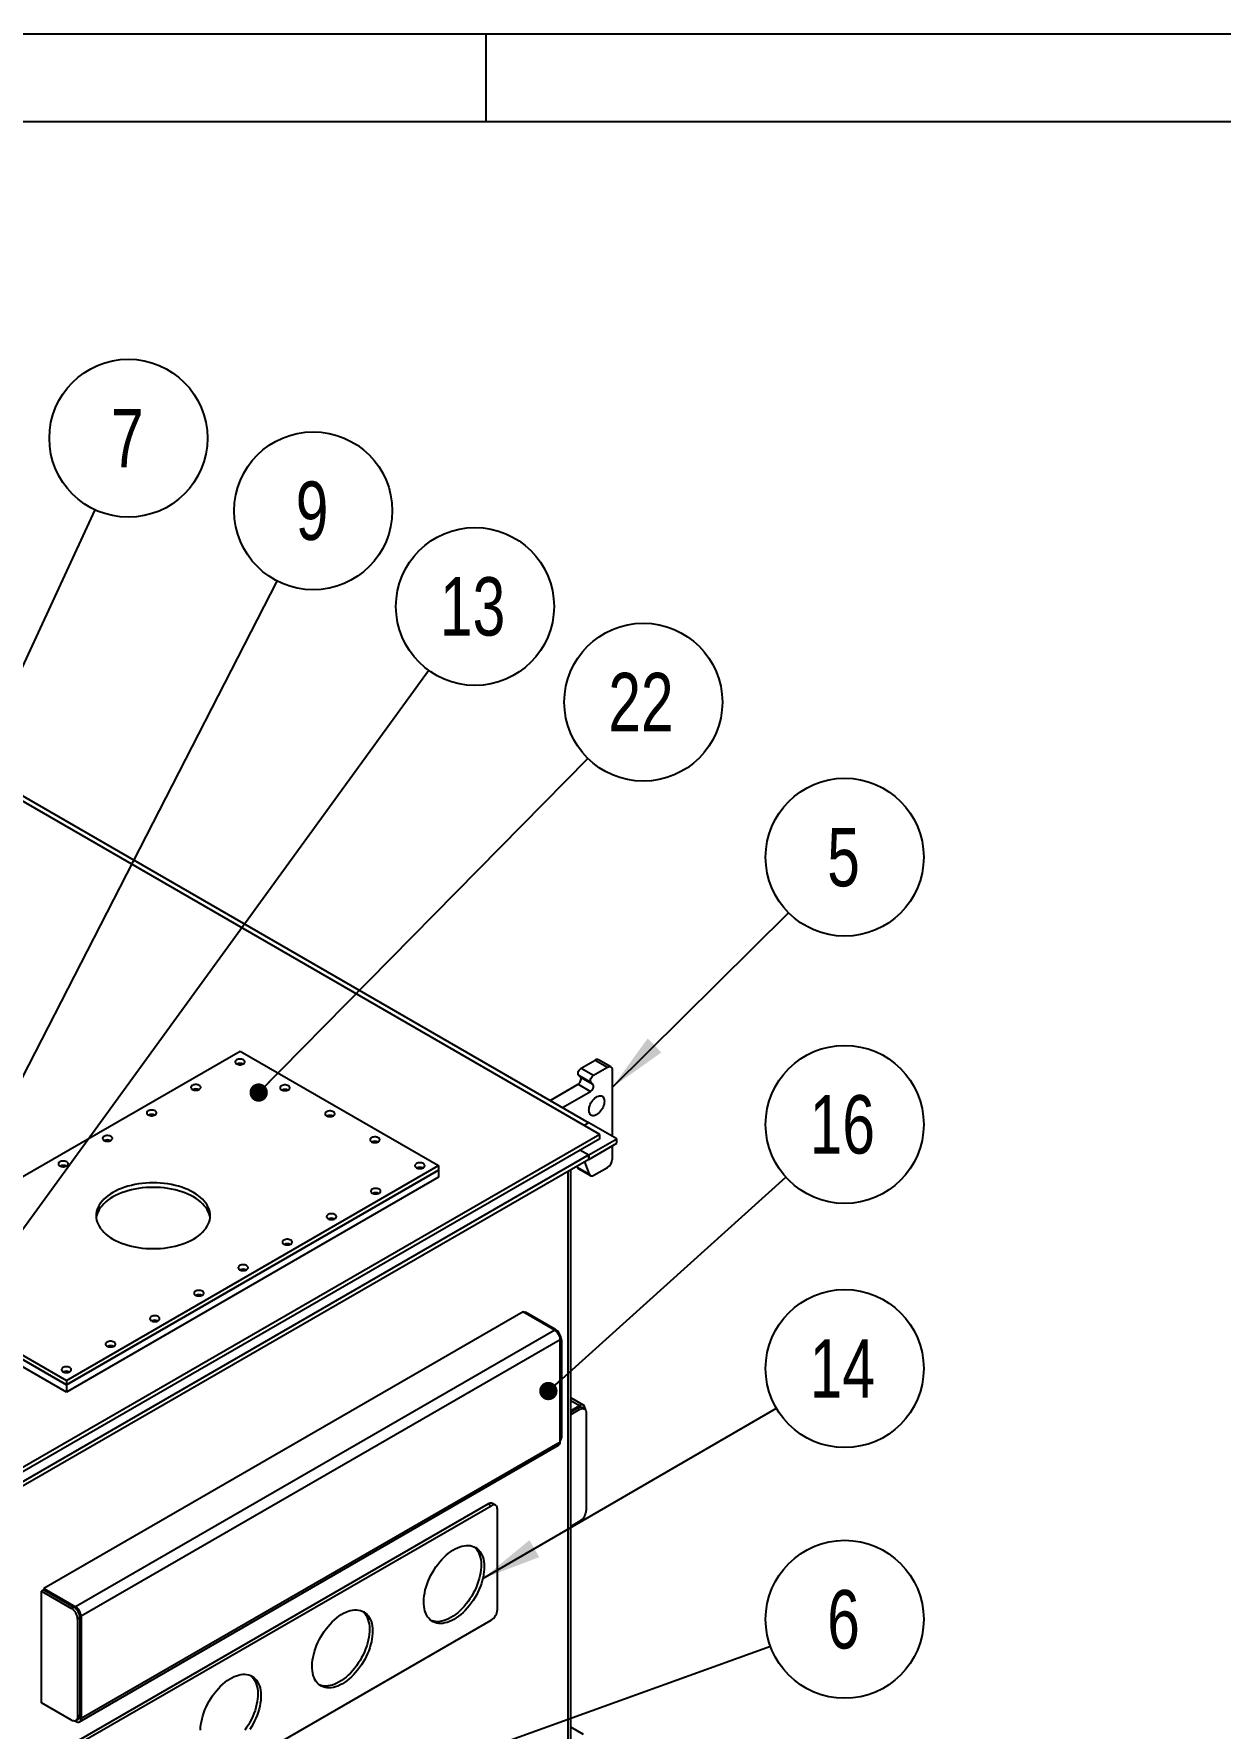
# Model space of a CAD drawing. Header units: inches. Extents: x 0 to 430, y 0 to 304.
# Drawn here: x 54.9 to 98.8, y 241.2 to 304 of the extents above; entities that cross this region are included whole.
import ezdxf

# ---------------------------------------------------------------- set-up
doc = ezdxf.new("R2010")
doc.units = ezdxf.units.IN
doc.header["$LTSCALE"] = 26
doc.header["$MEASUREMENT"] = 0
doc.layers.add('FORMAT', color=7, linetype='Continuous')
doc.styles.add('SLDTEXTSTYLE0', font='TXT', dxfattribs={"width": 0.75})
doc.dimstyles.new('SLDDIMSTYLE5', dxfattribs={"dimtxt": 0.18, "dimasz": 2.208984, "dimexe": 0, "dimexo": 0.0625, "dimgap": 0, "dimtad": 0, "dimtih": 1, "dimtoh": 1, "dimdec": 0, "dimrnd": 1e-09, "dimzin": 0, "dimdsep": 46, "dimtxsty": 'Standard', "dimsah": 1, "dimcen": 0.09, "dimadec": 0, "dimazin": 0, "dimtfac": 2.208984, "dimtdec": 0, "dimtofl": 0, "dimtmove": 0, "dimatfit": 3, "dimfxl": 0, "dimfrac": 2, "dimtolj": 1, "dimtzin": 0, "dimarcsym": 0})
doc.dimstyles.new('SLDDIMSTYLE6', dxfattribs={"dimtxt": 0.18, "dimasz": 0.679688, "dimexe": 0, "dimexo": 0.0625, "dimgap": 0, "dimtad": 0, "dimtih": 1, "dimtoh": 1, "dimdec": 0, "dimrnd": 1e-09, "dimzin": 0, "dimdsep": 46, "dimtxsty": 'Standard', "dimblk1": 'DOT', "dimblk2": 'DOT', "dimsah": 1, "dimcen": 0.09, "dimadec": 0, "dimazin": 0, "dimtfac": 0.679688, "dimtdec": 0, "dimtofl": 0, "dimtmove": 0, "dimatfit": 3, "dimldrblk": 'DOT', "dimfxl": 0, "dimfrac": 2, "dimtolj": 1, "dimtzin": 0, "dimarcsym": 0})

# ---------------------------------------------------------------- blocks, each defined once
blk = doc.blocks.new('Drawing View43')
at = {"color": 7, "linetype": 'Continuous', "lineweight": 25}
for p, q in [((19.321, 38.88), (-19.747, 61.433)), ((-18.713, 61.035), (18.919, 39.311)), ((-7.797, 34.004), (5.992, 41.964)), ((5.992, 41.964), (13.346, 37.719)), ((18.631, 41.334), (19.148, 41.632)), ((19.148, 41.632), (19.608, 41.367)), ((19.73, 41.379), (19.27, 41.645)), ((18.539, 41.069), (18.999, 40.803)), ((18.608, 41.002), (18.539, 41.069)), ((18.608, 41.002), (19.068, 40.737)), ((18.631, 41.334), (19.091, 41.069)), ((19.091, 41.069), (19.608, 41.367)), ((19.78, 41.268), (19.78, 38.813)), ((17.482, 40.14), (18.517, 40.737)), ((17.942, 39.875), (18.976, 40.472)), ((18.517, 40.737), (18.976, 40.472)), ((19.068, 40.737), (18.999, 40.803)), ((18.919, 39.311), (18.746, 39.211)), ((18.919, 39.311), (18.746, 39.211)), ((19.953, 38.714), (18.919, 39.311)), ((19.321, 38.88), (-3.201, 25.878)), ((19.321, 38.714), (-3.201, 25.712)), ((18.919, 38.117), (19.953, 38.714)), ((18.919, 37.951), (19.953, 38.548)), ((19.321, 38.714), (19.321, 38.88)), ((19.78, 38.448), (19.78, 37.95)), ((19.953, 38.548), (19.953, 38.714)), ((18.919, 38.117), (-2.281, 25.878)), ((18.919, 37.951), (-2.281, 25.712)), ((-0.443, 29.759), (13.346, 37.719)), ((13.346, 37.719), (13.346, 37.553)), ((18.483, 37.663), (18.471, 37.693)), ((18.603, 38.299), (18.919, 38.117)), ((18.603, 38.299), (18.919, 38.117)), ((18.942, 37.398), (18.762, 37.861)), ((18.919, 37.951), (18.919, 38.117)), ((18.919, 38.117), (18.919, 37.951)), ((-0.443, 29.593), (13.346, 37.553)), ((13.346, 37.553), (-0.443, 29.593)), ((13.346, 37.288), (-0.443, 29.328)), ((13.346, 37.553), (13.346, 37.288)), ((18.143, 37.503), (18.143, -9.568)), ((18.25, -9.419), (18.25, 37.565)), ((18.483, 37.663), (18.942, 37.398)), ((18.522, 37.614), (18.982, 37.349)), ((19.104, 37.361), (19.608, 37.652)), ((-7.797, 34.004), (-0.443, 29.759)), ((-7.797, 33.838), (-0.443, 29.593)), ((-0.443, 29.593), (-7.797, 33.838)), ((-0.443, 29.328), (-7.797, 33.573)), ((16.477, 32.295), (-1.276, 22.047)), ((17.655, 31.615), (16.477, 32.295)), ((16.563, 32.295), (16.52, 32.27)), ((16.563, 32.295), (17.669, 31.657)), ((17.655, 31.615), (-0.098, 21.367)), ((17.669, 31.657), (17.626, 31.632)), ((17.856, 31.267), (0.103, 21.018)), ((17.856, 27.485), (17.856, 31.267)), ((17.899, 31.259), (17.856, 31.234)), ((17.899, 31.259), (17.899, 27.643)), ((-0.443, 29.759), (-0.443, 29.593)), ((-0.443, 29.593), (-0.443, 29.328)), ((18.716, 28.842), (18.25, 29.111)), ((18.25, 29.015), (18.574, 28.828)), ((18.25, 28.641), (18.574, 28.828)), ((18.25, 28.592), (18.502, 28.737)), ((18.25, 28.492), (18.588, 28.687)), ((18.502, 28.737), (18.588, 28.687)), ((18.574, 28.765), (18.574, 28.828)), ((18.751, 28.703), (18.665, 28.753)), ((18.755, 28.701), (18.775, 28.712)), ((18.775, 28.712), (18.775, 28.684)), ((18.818, 28.555), (18.818, 24.939)), ((17.899, 27.643), (17.856, 27.618)), ((0.044, 17.107), (17.797, 27.355)), ((0.103, 17.237), (17.856, 27.485)), ((0.017, 16.424), (15.184, 25.18)), ((15.299, 25.114), (15.184, 25.18)), ((15.462, 25.13), (15.347, 25.196)), ((0.132, 16.358), (15.299, 25.114)), ((15.529, 21.266), (15.529, 24.981)), ((18.588, 24.541), (18.25, 24.346)), ((-1.276, 21.997), (-1.362, 21.947)), ((-1.276, 22.047), (-1.276, 21.997)), ((-1.276, 22.047), (-0.098, 21.367)), ((-1.276, 21.997), (-0.17, 21.358)), ((-1.362, 21.947), (-0.256, 21.309)), ((-1.362, 17.801), (-1.362, 21.947)), ((-0.17, 21.358), (-0.256, 21.309)), ((-0.098, 21.304), (-0.098, 21.367)), ((0.06, 20.96), (-0.026, 20.911)), ((-0.026, 20.911), (-0.026, 17.295)), ((0.048, 21.05), (0.103, 21.018)), ((0.06, 20.96), (0.06, 17.345)), ((0.103, 21.018), (0.103, 17.237)), ((0.132, 12.112), (15.299, 20.868)), ((-0.256, 17.162), (-1.362, 17.801)), ((-0.098, 17.121), (-0.122, 17.135)), ((-0.098, 17.144), (-0.098, 17.121)), ((-0.094, 17.146), (-0.007, 17.196)), ((0.06, 17.345), (-0.026, 17.295)), ((0.048, 17.268), (0.103, 17.237)), ((18.716, 16.635), (18.25, 16.904))]:
    blk.add_line(p, q, dxfattribs=at)
at = {"color": 7, "linetype": 'Continuous', "lineweight": 25, "flags": 128}
for points in [[(5.863, 41.641), (5.837, 41.622), (5.819, 41.601), (5.81, 41.578), (5.81, 41.554), (5.819, 41.531), (5.837, 41.51), (5.863, 41.492), (5.895, 41.477), (5.932, 41.467), (5.971, 41.461), (6.012, 41.461), (6.052, 41.467), (6.089, 41.477), (6.121, 41.492), (6.147, 41.51), (6.164, 41.531), (6.174, 41.554), (6.174, 41.578), (6.164, 41.601), (6.147, 41.622), (6.121, 41.641), (6.089, 41.656), (6.052, 41.666), (6.012, 41.671), (5.971, 41.671), (5.932, 41.666), (5.895, 41.656), (5.863, 41.641)], [(18.539, 41.069), (18.525, 41.089), (18.518, 41.116), (18.517, 41.148), (18.523, 41.183), (18.536, 41.219), (18.554, 41.255), (18.577, 41.287), (18.603, 41.314), (18.631, 41.334)], [(18.517, 40.737), (18.544, 40.757), (18.571, 40.784), (18.594, 40.816), (18.612, 40.851), (18.625, 40.888), (18.631, 40.923), (18.63, 40.955), (18.622, 40.982), (18.608, 41.002)], [(18.999, 40.803), (18.985, 40.823), (18.977, 40.85), (18.977, 40.882), (18.983, 40.918), (18.995, 40.954), (19.014, 40.989), (19.037, 41.022), (19.063, 41.048), (19.091, 41.069)], [(19.608, 41.367), (19.642, 41.383), (19.674, 41.39), (19.704, 41.389), (19.73, 41.379), (19.751, 41.361), (19.767, 41.336), (19.777, 41.305), (19.78, 41.268)], [(4.225, 40.696), (4.2, 40.677), (4.182, 40.656), (4.173, 40.633), (4.173, 40.609), (4.182, 40.586), (4.2, 40.565), (4.225, 40.546), (4.257, 40.532), (4.294, 40.521), (4.334, 40.516), (4.375, 40.516), (4.415, 40.521), (4.452, 40.532), (4.484, 40.546), (4.509, 40.565), (4.527, 40.586), (4.536, 40.609), (4.536, 40.633), (4.527, 40.656), (4.509, 40.677), (4.484, 40.696), (4.452, 40.71), (4.415, 40.721), (4.375, 40.726), (4.334, 40.726), (4.294, 40.721), (4.257, 40.71), (4.225, 40.696)], [(7.529, 40.679), (7.503, 40.66), (7.485, 40.639), (7.476, 40.616), (7.476, 40.593), (7.485, 40.569), (7.503, 40.548), (7.529, 40.53), (7.561, 40.515), (7.598, 40.505), (7.638, 40.499), (7.678, 40.499), (7.718, 40.505), (7.755, 40.515), (7.787, 40.53), (7.813, 40.548), (7.831, 40.569), (7.84, 40.593), (7.84, 40.616), (7.831, 40.639), (7.813, 40.66), (7.787, 40.679), (7.755, 40.694), (7.718, 40.704), (7.678, 40.709), (7.638, 40.709), (7.598, 40.704), (7.561, 40.694), (7.529, 40.679)], [(18.919, 39.775), (18.922, 39.826), (18.931, 39.88), (18.947, 39.935), (18.969, 39.991), (18.995, 40.045), (19.027, 40.097), (19.062, 40.145), (19.101, 40.189), (19.142, 40.227), (19.184, 40.259), (19.227, 40.284), (19.27, 40.301), (19.311, 40.31), (19.35, 40.311), (19.385, 40.304), (19.417, 40.288), (19.443, 40.265), (19.465, 40.234), (19.48, 40.197), (19.49, 40.154), (19.493, 40.107), (19.49, 40.055), (19.48, 40.001), (19.465, 39.946), (19.443, 39.891), (19.417, 39.837), (19.385, 39.785), (19.35, 39.736), (19.311, 39.693), (19.27, 39.654), (19.227, 39.622), (19.184, 39.598), (19.142, 39.58), (19.101, 39.571), (19.062, 39.571), (19.027, 39.578), (18.995, 39.594), (18.969, 39.617), (18.947, 39.647), (18.931, 39.685), (18.922, 39.727), (18.919, 39.775)], [(18.976, 40.472), (19.004, 40.492), (19.03, 40.519), (19.053, 40.551), (19.072, 40.586), (19.084, 40.622), (19.091, 40.658), (19.09, 40.69), (19.082, 40.717), (19.068, 40.737)], [(2.588, 39.75), (2.562, 39.732), (2.545, 39.711), (2.535, 39.687), (2.535, 39.664), (2.545, 39.641), (2.562, 39.62), (2.588, 39.601), (2.62, 39.586), (2.657, 39.576), (2.697, 39.571), (2.738, 39.571), (2.777, 39.576), (2.814, 39.586), (2.846, 39.601), (2.872, 39.62), (2.89, 39.641), (2.899, 39.664), (2.899, 39.687), (2.89, 39.711), (2.872, 39.732), (2.846, 39.75), (2.814, 39.765), (2.777, 39.775), (2.738, 39.781), (2.697, 39.781), (2.657, 39.775), (2.62, 39.765), (2.588, 39.75)], [(9.195, 39.717), (9.169, 39.699), (9.152, 39.677), (9.142, 39.654), (9.142, 39.631), (9.152, 39.608), (9.169, 39.586), (9.195, 39.568), (9.227, 39.553), (9.264, 39.543), (9.304, 39.538), (9.345, 39.538), (9.385, 39.543), (9.421, 39.553), (9.453, 39.568), (9.479, 39.586), (9.497, 39.608), (9.506, 39.631), (9.506, 39.654), (9.497, 39.677), (9.479, 39.699), (9.453, 39.717), (9.421, 39.732), (9.385, 39.742), (9.345, 39.747), (9.304, 39.747), (9.264, 39.742), (9.227, 39.732), (9.195, 39.717)], [(0.95, 38.805), (0.925, 38.787), (0.907, 38.765), (0.898, 38.742), (0.898, 38.719), (0.907, 38.696), (0.925, 38.674), (0.95, 38.656), (0.982, 38.641), (1.019, 38.631), (1.059, 38.626), (1.1, 38.626), (1.14, 38.631), (1.177, 38.641), (1.209, 38.656), (1.234, 38.674), (1.252, 38.696), (1.261, 38.719), (1.261, 38.742), (1.252, 38.765), (1.234, 38.787), (1.209, 38.805), (1.177, 38.82), (1.14, 38.83), (1.1, 38.835), (1.059, 38.835), (1.019, 38.83), (0.982, 38.82), (0.95, 38.805)], [(10.861, 38.755), (10.835, 38.737), (10.818, 38.716), (10.809, 38.692), (10.809, 38.669), (10.818, 38.646), (10.835, 38.625), (10.861, 38.606), (10.893, 38.591), (10.93, 38.581), (10.97, 38.576), (11.011, 38.576), (11.051, 38.581), (11.088, 38.591), (11.12, 38.606), (11.145, 38.625), (11.163, 38.646), (11.172, 38.669), (11.172, 38.692), (11.163, 38.716), (11.145, 38.737), (11.12, 38.755), (11.088, 38.77), (11.051, 38.78), (11.011, 38.786), (10.97, 38.786), (10.93, 38.78), (10.893, 38.77), (10.861, 38.755)], [(-0.687, 37.86), (-0.712, 37.841), (-0.73, 37.82), (-0.739, 37.797), (-0.739, 37.773), (-0.73, 37.75), (-0.712, 37.729), (-0.687, 37.711), (-0.655, 37.696), (-0.618, 37.686), (-0.578, 37.68), (-0.537, 37.68), (-0.497, 37.686), (-0.46, 37.696), (-0.428, 37.711), (-0.403, 37.729), (-0.385, 37.75), (-0.376, 37.773), (-0.376, 37.797), (-0.385, 37.82), (-0.403, 37.841), (-0.428, 37.86), (-0.46, 37.875), (-0.497, 37.885), (-0.537, 37.89), (-0.578, 37.89), (-0.618, 37.885), (-0.655, 37.875), (-0.687, 37.86)], [(12.527, 37.793), (12.502, 37.775), (12.484, 37.754), (12.475, 37.731), (12.475, 37.707), (12.484, 37.684), (12.502, 37.663), (12.527, 37.644), (12.559, 37.629), (12.596, 37.619), (12.636, 37.614), (12.677, 37.614), (12.717, 37.619), (12.754, 37.629), (12.786, 37.644), (12.811, 37.663), (12.829, 37.684), (12.838, 37.707), (12.838, 37.731), (12.829, 37.754), (12.811, 37.775), (12.786, 37.793), (12.754, 37.808), (12.717, 37.818), (12.677, 37.824), (12.636, 37.824), (12.596, 37.818), (12.559, 37.808), (12.527, 37.793)], [(1.281, 36.724), (1.186, 36.666), (1.099, 36.604), (1.018, 36.539), (0.945, 36.471), (0.88, 36.401), (0.823, 36.328), (0.774, 36.254), (0.734, 36.177), (0.703, 36.099), (0.68, 36.021), (0.667, 35.941), (0.662, 35.862), (0.667, 35.782), (0.68, 35.702), (0.703, 35.624), (0.734, 35.546), (0.774, 35.47), (0.823, 35.395), (0.88, 35.322), (0.945, 35.252), (1.018, 35.184), (1.099, 35.119), (1.186, 35.057), (1.281, 34.999), (1.382, 34.945), (1.489, 34.894), (1.601, 34.848), (1.718, 34.805), (1.84, 34.768), (1.966, 34.735), (2.096, 34.707), (2.228, 34.684), (2.362, 34.665), (2.499, 34.652), (2.636, 34.645), (2.775, 34.642), (2.913, 34.645), (3.05, 34.652), (3.187, 34.665), (3.321, 34.684), (3.454, 34.707), (3.583, 34.735), (3.709, 34.768), (3.831, 34.805), (3.948, 34.848), (4.061, 34.894), (4.167, 34.945), (4.268, 34.999), (4.363, 35.057), (4.451, 35.119), (4.531, 35.184), (4.604, 35.252), (4.669, 35.322), (4.726, 35.395), (4.775, 35.47), (4.815, 35.546), (4.846, 35.624), (4.869, 35.702), (4.883, 35.782), (4.887, 35.862), (4.883, 35.941), (4.869, 36.021), (4.846, 36.099), (4.815, 36.177), (4.775, 36.254), (4.726, 36.328), (4.669, 36.401), (4.604, 36.471), (4.531, 36.539), (4.451, 36.604), (4.363, 36.666), (4.268, 36.724), (4.167, 36.778), (4.061, 36.829), (3.948, 36.875), (3.831, 36.918), (3.709, 36.955), (3.583, 36.988), (3.454, 37.016), (3.321, 37.039), (3.187, 37.058), (3.05, 37.071), (2.913, 37.078), (2.775, 37.081), (2.636, 37.078), (2.499, 37.071), (2.362, 37.058), (2.228, 37.039), (2.096, 37.016), (1.966, 36.988), (1.84, 36.955), (1.718, 36.918), (1.601, 36.875), (1.489, 36.829), (1.382, 36.778), (1.281, 36.724)], [(18.942, 37.398), (18.953, 37.377), (18.967, 37.36), (18.985, 37.347), (19.005, 37.34), (19.028, 37.337), (19.052, 37.34), (19.078, 37.348), (19.104, 37.361)], [(1.281, 36.558), (1.186, 36.5), (1.099, 36.438), (1.018, 36.373), (0.945, 36.305), (0.88, 36.235), (0.823, 36.162), (0.774, 36.088), (0.734, 36.011), (0.703, 35.934), (0.68, 35.855), (0.667, 35.779)], [(4.882, 35.779), (4.869, 35.855), (4.846, 35.934), (4.815, 36.011), (4.775, 36.088), (4.726, 36.162), (4.669, 36.235), (4.604, 36.305), (4.531, 36.373), (4.451, 36.438), (4.363, 36.5), (4.268, 36.558), (4.167, 36.613), (4.061, 36.663), (3.948, 36.71), (3.831, 36.752), (3.709, 36.789), (3.583, 36.822), (3.454, 36.85), (3.321, 36.874), (3.187, 36.892), (3.05, 36.905), (2.913, 36.913), (2.775, 36.915), (2.636, 36.913), (2.499, 36.905), (2.362, 36.892), (2.228, 36.874), (2.096, 36.85), (1.966, 36.822), (1.84, 36.789), (1.718, 36.752), (1.601, 36.71), (1.489, 36.663), (1.382, 36.613), (1.281, 36.558)], [(10.89, 36.848), (10.864, 36.83), (10.846, 36.808), (10.837, 36.785), (10.837, 36.762), (10.846, 36.739), (10.864, 36.717), (10.89, 36.699), (10.922, 36.684), (10.959, 36.674), (10.999, 36.669), (11.039, 36.669), (11.079, 36.674), (11.116, 36.684), (11.148, 36.699), (11.174, 36.717), (11.192, 36.739), (11.201, 36.762), (11.201, 36.785), (11.192, 36.808), (11.174, 36.83), (11.148, 36.848), (11.116, 36.863), (11.079, 36.873), (11.039, 36.878), (10.999, 36.878), (10.959, 36.873), (10.922, 36.863), (10.89, 36.848)], [(9.252, 35.903), (9.227, 35.884), (9.209, 35.863), (9.2, 35.84), (9.2, 35.817), (9.209, 35.793), (9.227, 35.772), (9.252, 35.754), (9.284, 35.739), (9.321, 35.729), (9.361, 35.723), (9.402, 35.723), (9.442, 35.729), (9.479, 35.739), (9.511, 35.754), (9.536, 35.772), (9.554, 35.793), (9.563, 35.817), (9.563, 35.84), (9.554, 35.863), (9.536, 35.884), (9.511, 35.903), (9.479, 35.918), (9.442, 35.928), (9.402, 35.933), (9.361, 35.933), (9.321, 35.928), (9.284, 35.918), (9.252, 35.903)], [(7.615, 34.958), (7.589, 34.939), (7.572, 34.918), (7.563, 34.895), (7.563, 34.871), (7.572, 34.848), (7.589, 34.827), (7.615, 34.808), (7.647, 34.794), (7.684, 34.783), (7.724, 34.778), (7.765, 34.778), (7.805, 34.783), (7.841, 34.794), (7.873, 34.808), (7.899, 34.827), (7.917, 34.848), (7.926, 34.871), (7.926, 34.895), (7.917, 34.918), (7.899, 34.939), (7.873, 34.958), (7.841, 34.972), (7.805, 34.983), (7.765, 34.988), (7.724, 34.988), (7.684, 34.983), (7.647, 34.972), (7.615, 34.958)], [(5.978, 34.012), (5.952, 33.994), (5.934, 33.973), (5.925, 33.95), (5.925, 33.926), (5.934, 33.903), (5.952, 33.882), (5.978, 33.863), (6.01, 33.848), (6.046, 33.838), (6.086, 33.833), (6.127, 33.833), (6.167, 33.838), (6.204, 33.848), (6.236, 33.863), (6.262, 33.882), (6.279, 33.903), (6.288, 33.926), (6.288, 33.95), (6.279, 33.973), (6.262, 33.994), (6.236, 34.012), (6.204, 34.027), (6.167, 34.037), (6.127, 34.043), (6.086, 34.043), (6.046, 34.037), (6.01, 34.027), (5.978, 34.012)], [(4.34, 33.067), (4.315, 33.049), (4.297, 33.027), (4.288, 33.004), (4.288, 32.981), (4.297, 32.958), (4.315, 32.936), (4.34, 32.918), (4.372, 32.903), (4.409, 32.893), (4.449, 32.888), (4.49, 32.888), (4.53, 32.893), (4.567, 32.903), (4.599, 32.918), (4.624, 32.936), (4.642, 32.958), (4.651, 32.981), (4.651, 33.004), (4.642, 33.027), (4.624, 33.049), (4.599, 33.067), (4.567, 33.082), (4.53, 33.092), (4.49, 33.097), (4.449, 33.097), (4.409, 33.092), (4.372, 33.082), (4.34, 33.067)], [(2.703, 32.122), (2.677, 32.103), (2.659, 32.082), (2.65, 32.059), (2.65, 32.036), (2.659, 32.012), (2.677, 31.991), (2.703, 31.973), (2.735, 31.958), (2.772, 31.948), (2.812, 31.942), (2.852, 31.942), (2.892, 31.948), (2.929, 31.958), (2.961, 31.973), (2.987, 31.991), (3.005, 32.012), (3.014, 32.036), (3.014, 32.059), (3.005, 32.082), (2.987, 32.103), (2.961, 32.122), (2.929, 32.137), (2.892, 32.147), (2.852, 32.152), (2.812, 32.152), (2.772, 32.147), (2.735, 32.137), (2.703, 32.122)], [(1.065, 31.177), (1.04, 31.158), (1.022, 31.137), (1.013, 31.114), (1.013, 31.09), (1.022, 31.067), (1.04, 31.046), (1.065, 31.027), (1.097, 31.013), (1.134, 31.002), (1.174, 30.997), (1.215, 30.997), (1.255, 31.002), (1.292, 31.013), (1.324, 31.027), (1.349, 31.046), (1.367, 31.067), (1.376, 31.09), (1.376, 31.114), (1.367, 31.137), (1.349, 31.158), (1.324, 31.177), (1.292, 31.191), (1.255, 31.202), (1.215, 31.207), (1.174, 31.207), (1.134, 31.202), (1.097, 31.191), (1.065, 31.177)], [(-0.572, 30.231), (-0.598, 30.213), (-0.615, 30.192), (-0.624, 30.169), (-0.624, 30.145), (-0.615, 30.122), (-0.598, 30.101), (-0.572, 30.082), (-0.54, 30.067), (-0.503, 30.057), (-0.463, 30.052), (-0.422, 30.052), (-0.382, 30.057), (-0.346, 30.067), (-0.314, 30.082), (-0.288, 30.101), (-0.27, 30.122), (-0.261, 30.145), (-0.261, 30.169), (-0.27, 30.192), (-0.288, 30.213), (-0.314, 30.231), (-0.346, 30.246), (-0.382, 30.256), (-0.422, 30.262), (-0.463, 30.262), (-0.503, 30.256), (-0.54, 30.246), (-0.572, 30.231)], [(18.775, 28.712), (18.771, 28.755), (18.76, 28.792), (18.741, 28.822), (18.716, 28.842), (18.686, 28.854), (18.651, 28.855), (18.613, 28.846), (18.574, 28.828)], [(18.588, 28.687), (18.628, 28.706), (18.667, 28.717), (18.703, 28.718), (18.736, 28.71), (18.764, 28.694), (18.787, 28.669), (18.804, 28.637), (18.815, 28.599), (18.818, 28.555)], [(15.529, 24.981), (15.525, 25.025), (15.515, 25.064), (15.498, 25.096), (15.475, 25.12), (15.447, 25.137), (15.414, 25.144), (15.378, 25.143), (15.339, 25.133), (15.299, 25.114)], [(13.92, 20.901), (13.836, 20.856), (13.751, 20.818), (13.668, 20.788), (13.586, 20.767), (13.506, 20.753), (13.429, 20.748), (13.354, 20.751), (13.283, 20.763), (13.215, 20.782), (13.151, 20.81), (13.092, 20.846), (13.037, 20.889), (12.987, 20.94), (12.943, 20.998), (12.904, 21.063), (12.872, 21.134), (12.845, 21.211), (12.824, 21.294), (12.81, 21.383), (12.802, 21.475), (12.8, 21.572), (12.805, 21.673), (12.816, 21.776), (12.834, 21.882), (12.857, 21.99), (12.887, 22.099), (12.923, 22.208), (12.965, 22.318), (13.011, 22.426), (13.064, 22.534), (13.121, 22.639), (13.182, 22.742), (13.248, 22.842), (13.318, 22.937), (13.391, 23.029), (13.467, 23.116), (13.546, 23.198), (13.627, 23.274), (13.71, 23.343), (13.793, 23.407), (13.878, 23.463), (13.963, 23.512), (14.047, 23.553), (14.131, 23.587), (14.214, 23.612), (14.295, 23.63), (14.373, 23.639), (14.45, 23.64), (14.523, 23.633), (14.592, 23.618), (14.658, 23.594), (14.72, 23.562), (14.777, 23.523), (14.829, 23.476), (14.876, 23.421), (14.918, 23.36), (14.953, 23.292), (14.983, 23.217), (15.007, 23.137), (15.024, 23.051), (15.036, 22.961), (15.04, 22.866), (15.039, 22.767), (15.031, 22.665), (15.016, 22.56), (14.996, 22.453), (14.969, 22.345), (14.936, 22.235), (14.898, 22.126), (14.853, 22.017), (14.804, 21.909), (14.749, 21.802), (14.69, 21.698), (14.626, 21.597), (14.558, 21.499), (14.487, 21.405), (14.412, 21.316), (14.334, 21.231), (14.254, 21.153), (14.173, 21.08), (14.089, 21.013), (14.005, 20.953), (13.92, 20.901)], [(14.653, 23.596), (14.662, 23.589), (14.714, 23.542), (14.761, 23.488), (14.803, 23.426), (14.838, 23.358), (14.868, 23.284), (14.892, 23.203), (14.91, 23.118), (14.921, 23.027), (14.926, 22.932), (14.924, 22.833), (14.916, 22.731), (14.902, 22.626), (14.881, 22.519), (14.854, 22.411), (14.821, 22.302), (14.783, 22.192), (14.738, 22.083), (14.689, 21.975), (14.634, 21.869), (14.575, 21.765), (14.511, 21.663), (14.443, 21.565), (14.372, 21.471), (14.297, 21.382), (14.219, 21.298), (14.139, 21.219), (14.058, 21.146), (13.974, 21.08), (13.89, 21.02), (13.805, 20.967)], [(9.784, 18.513), (9.699, 18.468), (9.615, 18.43), (9.531, 18.4), (9.45, 18.379), (9.37, 18.365), (9.292, 18.36), (9.217, 18.363), (9.146, 18.375), (9.078, 18.394), (9.014, 18.422), (8.955, 18.458), (8.9, 18.501), (8.851, 18.552), (8.807, 18.61), (8.768, 18.675), (8.735, 18.746), (8.708, 18.823), (8.688, 18.906), (8.673, 18.995), (8.665, 19.087), (8.664, 19.184), (8.668, 19.285), (8.68, 19.388), (8.697, 19.494), (8.721, 19.602), (8.751, 19.711), (8.786, 19.82), (8.828, 19.93), (8.875, 20.038), (8.927, 20.146), (8.984, 20.251), (9.046, 20.354), (9.112, 20.454), (9.181, 20.549), (9.254, 20.641), (9.331, 20.728), (9.409, 20.81), (9.49, 20.886), (9.573, 20.955), (9.657, 21.019), (9.741, 21.075), (9.826, 21.124), (9.911, 21.165), (9.995, 21.199), (10.077, 21.224), (10.158, 21.242), (10.237, 21.251), (10.313, 21.252), (10.386, 21.245), (10.456, 21.23), (10.522, 21.206), (10.583, 21.174), (10.64, 21.135), (10.693, 21.088), (10.74, 21.033), (10.781, 20.972), (10.817, 20.904), (10.847, 20.829), (10.87, 20.749), (10.888, 20.663), (10.899, 20.573), (10.904, 20.478), (10.902, 20.379), (10.894, 20.277), (10.88, 20.172), (10.859, 20.065), (10.832, 19.957), (10.8, 19.847), (10.761, 19.738), (10.717, 19.629), (10.667, 19.521), (10.613, 19.414), (10.553, 19.31), (10.489, 19.209), (10.422, 19.111), (10.35, 19.017), (10.275, 18.928), (10.198, 18.843), (10.118, 18.765), (10.036, 18.692), (9.953, 18.625), (9.868, 18.565), (9.784, 18.513)], [(10.516, 21.208), (10.526, 21.201), (10.578, 21.154), (10.625, 21.1), (10.666, 21.038), (10.702, 20.97), (10.732, 20.896), (10.755, 20.815), (10.773, 20.73), (10.784, 20.639), (10.789, 20.544), (10.787, 20.445), (10.779, 20.343), (10.765, 20.238), (10.744, 20.131), (10.718, 20.023), (10.685, 19.914), (10.646, 19.804), (10.602, 19.695), (10.552, 19.587), (10.498, 19.481), (10.438, 19.377), (10.374, 19.275), (10.307, 19.177), (10.235, 19.083), (10.16, 18.994), (10.083, 18.91), (10.003, 18.831), (9.921, 18.758), (9.838, 18.692), (9.754, 18.632), (9.669, 18.579)], [(13.805, 20.967), (13.721, 20.922), (13.636, 20.884), (13.553, 20.855), (13.471, 20.833), (13.391, 20.82), (13.314, 20.815), (13.239, 20.818), (13.168, 20.829), (13.1, 20.849), (13.073, 20.859)], [(4.527, 16.796), (4.532, 16.897), (4.543, 17), (4.561, 17.106), (4.584, 17.214), (4.614, 17.323), (4.65, 17.432), (4.691, 17.542), (4.738, 17.65), (4.79, 17.758), (4.848, 17.863), (4.909, 17.966), (4.975, 18.066), (5.045, 18.161), (5.118, 18.253), (5.194, 18.34), (5.273, 18.422), (5.354, 18.498), (5.436, 18.567), (5.52, 18.631), (5.605, 18.687), (5.69, 18.736), (5.774, 18.777), (5.858, 18.811), (5.941, 18.836), (6.021, 18.854), (6.1, 18.863), (6.176, 18.864), (6.25, 18.857), (6.319, 18.842), (6.385, 18.818), (6.447, 18.786), (6.504, 18.747), (6.556, 18.7), (6.603, 18.645), (6.644, 18.584), (6.68, 18.516), (6.71, 18.441), (6.734, 18.361), (6.751, 18.275), (6.762, 18.185), (6.767, 18.09), (6.766, 17.991), (6.758, 17.889), (6.743, 17.784), (6.723, 17.677), (6.696, 17.569), (6.663, 17.459), (6.624, 17.35), (6.58, 17.241), (6.531, 17.133), (6.476, 17.026), (6.417, 16.922), (6.353, 16.821)], [(6.38, 18.82), (6.389, 18.813), (6.441, 18.766), (6.488, 18.712), (6.53, 18.65), (6.565, 18.582), (6.595, 18.508), (6.619, 18.427), (6.636, 18.342), (6.648, 18.251), (6.652, 18.156), (6.651, 18.057), (6.643, 17.955), (6.628, 17.85), (6.608, 17.743), (6.581, 17.635), (6.548, 17.526), (6.509, 17.416), (6.465, 17.307), (6.416, 17.199), (6.361, 17.093), (6.302, 16.989), (6.238, 16.887), (6.17, 16.789)], [(9.669, 18.579), (9.584, 18.534), (9.5, 18.496), (9.417, 18.467), (9.335, 18.445), (9.255, 18.432), (9.177, 18.427), (9.103, 18.43), (9.031, 18.441), (8.963, 18.461), (8.936, 18.471)], [(-0.026, 17.295), (-0.03, 17.251), (-0.04, 17.212), (-0.057, 17.18), (-0.08, 17.155), (-0.108, 17.139), (-0.141, 17.131), (-0.177, 17.133), (-0.216, 17.143), (-0.256, 17.162)], [(-0.098, 17.121), (-0.059, 17.103), (-0.021, 17.094), (0.014, 17.095), (0.044, 17.107), (0.069, 17.127), (0.088, 17.157), (0.099, 17.194), (0.103, 17.237)]]:
    blk.add_lwpolyline(points, dxfattribs=at)
at = {"color": 7, "linetype": 'Continuous', "lineweight": 25}
for centre, radius, start, end in [((5.992, 41.219), 0.287, 66.80511, 113.19489), ((19.22, 41.533), 0.123, 65.69288, 125.61758), ((4.354, 40.274), 0.287, 66.80511, 113.19489), ((7.658, 40.258), 0.287, 66.80511, 113.19489), ((2.717, 39.329), 0.287, 66.80511, 113.19489), ((9.324, 39.296), 0.287, 66.80511, 113.19489), ((1.08, 38.384), 0.287, 66.80511, 113.19489), ((10.99, 38.334), 0.287, 66.80511, 113.19489), ((-0.558, 37.438), 0.287, 66.80511, 113.19489), ((19.406, 37.967), 0.375, 302.60548, 357.39452), ((12.656, 37.372), 0.287, 66.80511, 113.19489), ((18.571, 37.695), 0.0941, 199.45183, 238.76698), ((11.019, 36.427), 0.287, 66.80511, 113.19489), ((9.382, 35.482), 0.287, 66.80511, 113.19489), ((7.744, 34.536), 0.287, 66.80511, 113.19489), ((6.107, 33.591), 0.287, 66.80511, 113.19489), ((4.469, 32.646), 0.287, 66.80511, 113.19489), ((2.832, 31.701), 0.287, 66.80511, 113.19489), ((17.419, 31.247), 0.437, 2.60548, 57.39452), ((17.402, 31.237), 0.497, 2.4764, 57.5236), ((1.195, 30.755), 0.287, 66.80511, 113.19489), ((-0.443, 29.81), 0.287, 66.80511, 113.19489), ((18.597, 28.609), 0.159, 64.78089, 126.52957), ((17.719, 27.631), 0.181, 319.39991, 3.87877), ((17.721, 27.468), 0.136, 304.05635, 7.25583), ((15.279, 25.052), 0.159, 64.78089, 126.52957), ((18.321, 24.96), 0.497, 302.4763, 357.5237), ((-0.437, 20.939), 0.497, 2.4764, 57.5236), ((-0.334, 20.999), 0.437, 2.60548, 57.39452), ((-0.523, 20.889), 0.497, 2.4764, 57.5236), ((15.032, 21.287), 0.497, 302.4764, 357.5236), ((-0.098, 17.327), 0.159, 304.77892, 6.53326)]:
    blk.add_arc(centre, radius, start, end, dxfattribs=at)
blk = doc.blocks.new('SW_NOTE_0_27')
at = {"layer": 'FORMAT', "color": 0}
blk.add_circle((2.08, 2.061), 2.928, dxfattribs=at)
at = {"layer": 'FORMAT', "color": 0, "insert": (2.037, 3.147), "char_height": 2.167, "attachment_point": 2, "style": 'SLDTEXTSTYLE0'}
blk.add_mtext('5', dxfattribs=at)
blk = doc.blocks.new('SW_NOTE_0_31')
at = {"layer": 'FORMAT', "color": 0}
blk.add_circle((2.055, 2.086), 2.928, dxfattribs=at)
at = {"layer": 'FORMAT', "color": 0, "insert": (1.967, 3.173), "char_height": 2.1667, "attachment_point": 2, "style": 'SLDTEXTSTYLE0'}
blk.add_mtext('22', dxfattribs=at)
blk = doc.blocks.new('_Dot')
at = {"color": 0, "linetype": 'ByBlock', "lineweight": -2}
blk.add_line((-0.5, 0), (-1, 0), dxfattribs=at)
at = {"color": 0, "linetype": 'ByBlock', "const_width": 0.5}
blk.add_lwpolyline([(-0.25, 0, 1), (0.25, 0, 1)], format="xyb", close=True, dxfattribs=at)
blk = doc.blocks.new('SW_NOTE_0_32')
at = {"layer": 'FORMAT', "color": 0}
blk.add_circle((2.176, 1.959), 2.928, dxfattribs=at)
at = {"layer": 'FORMAT', "color": 0, "insert": (2.089, 3.045), "char_height": 2.1667, "attachment_point": 2, "style": 'SLDTEXTSTYLE0'}
blk.add_mtext('16', dxfattribs=at)
blk = doc.blocks.new('SW_NOTE_0_33')
at = {"layer": 'FORMAT', "color": 0}
blk.add_circle((2.532, 1.47), 2.928, dxfattribs=at)
at = {"layer": 'FORMAT', "color": 0, "insert": (2.445, 2.557), "char_height": 2.1667, "attachment_point": 2, "style": 'SLDTEXTSTYLE0'}
blk.add_mtext('14', dxfattribs=at)
blk = doc.blocks.new('SW_NOTE_0_34')
at = {"layer": 'FORMAT', "color": 0}
blk.add_circle((2.754, 0.994), 2.928, dxfattribs=at)
at = {"layer": 'FORMAT', "color": 0, "insert": (2.711, 2.08), "char_height": 2.167, "attachment_point": 2, "style": 'SLDTEXTSTYLE0'}
blk.add_mtext('6', dxfattribs=at)
blk = doc.blocks.new('SW_NOTE_0_45')
at = {"layer": 'FORMAT', "color": 0}
blk.add_circle((1.23, 2.657), 2.928, dxfattribs=at)
at = {"layer": 'FORMAT', "color": 0, "insert": (1.187, 3.744), "char_height": 2.167, "attachment_point": 2, "style": 'SLDTEXTSTYLE0'}
blk.add_mtext('7', dxfattribs=at)
blk = doc.blocks.new('SW_NOTE_0_46')
at = {"layer": 'FORMAT', "color": 0}
blk.add_circle((1.337, 2.605), 2.928, dxfattribs=at)
at = {"layer": 'FORMAT', "color": 0, "insert": (1.293, 3.692), "char_height": 2.167, "attachment_point": 2, "style": 'SLDTEXTSTYLE0'}
blk.add_mtext('9', dxfattribs=at)
blk = doc.blocks.new('SW_NOTE_0_47')
at = {"layer": 'FORMAT', "color": 0}
blk.add_circle((1.72, 2.37), 2.928, dxfattribs=at)
at = {"layer": 'FORMAT', "color": 0, "insert": (1.633, 3.456), "char_height": 2.1667, "attachment_point": 2, "style": 'SLDTEXTSTYLE0'}
blk.add_mtext('13', dxfattribs=at)

msp = doc.modelspace()

# ---------------------------------------------------------------- linework, layer by layer
at = {"layer": 'FORMAT', "linetype": 'Continuous', "lineweight": 25}
for p, q in [((0, 304.016), (429.921, 304.016)), ((71.654, 300.766), (71.654, 304.016)), ((3.25, 300.766), (426.671, 300.766))]:
    msp.add_line(p, q, dxfattribs=at)

# ---------------------------------------------------------------- block references
at = {"color": 7, "linetype": 'Continuous', "lineweight": 25}
msp.add_blockref('Drawing View43', (56.54, 224.343), dxfattribs=at)
at = {"layer": 'FORMAT'}
for name, p in [('SW_NOTE_0_45', (57.166, 286.37)), ('SW_NOTE_0_46', (63.908, 283.732)), ('SW_NOTE_0_47', (69.518, 280.421)), ('SW_NOTE_0_31', (75.42, 277.157)), ('SW_NOTE_0_27', (82.855, 271.435)), ('SW_NOTE_0_32', (82.759, 261.631)), ('SW_NOTE_0_33', (82.403, 253.07)), ('SW_NOTE_0_34', (82.181, 244.251))]:
    msp.add_blockref(name, p, dxfattribs=at)

# ---------------------------------------------------------------- leaders
for points, dimstyle in [([(42.738, 255.209), (57.166, 286.37)], 'SLDDIMSTYLE5'), ([(47.038, 250.855), (63.908, 283.732)], 'SLDDIMSTYLE5'), ([(44.971, 246.607), (69.518, 280.421)], 'SLDDIMSTYLE5'), ([(63.223, 264.772), (75.42, 277.157)], 'SLDDIMSTYLE6'), ([(76.32, 264.962), (82.855, 271.435)], 'SLDDIMSTYLE5'), ([(73.956, 253.707), (82.759, 261.631)], 'SLDDIMSTYLE6'), ([(71.526, 246.755), (82.403, 253.07)], 'SLDDIMSTYLE5'), ([(58.969, 235.877), (82.181, 244.251)], 'SLDDIMSTYLE5')]:
    msp.add_leader(points, dimstyle=dimstyle, dxfattribs=at)

doc.saveas('drawing.dxf')
